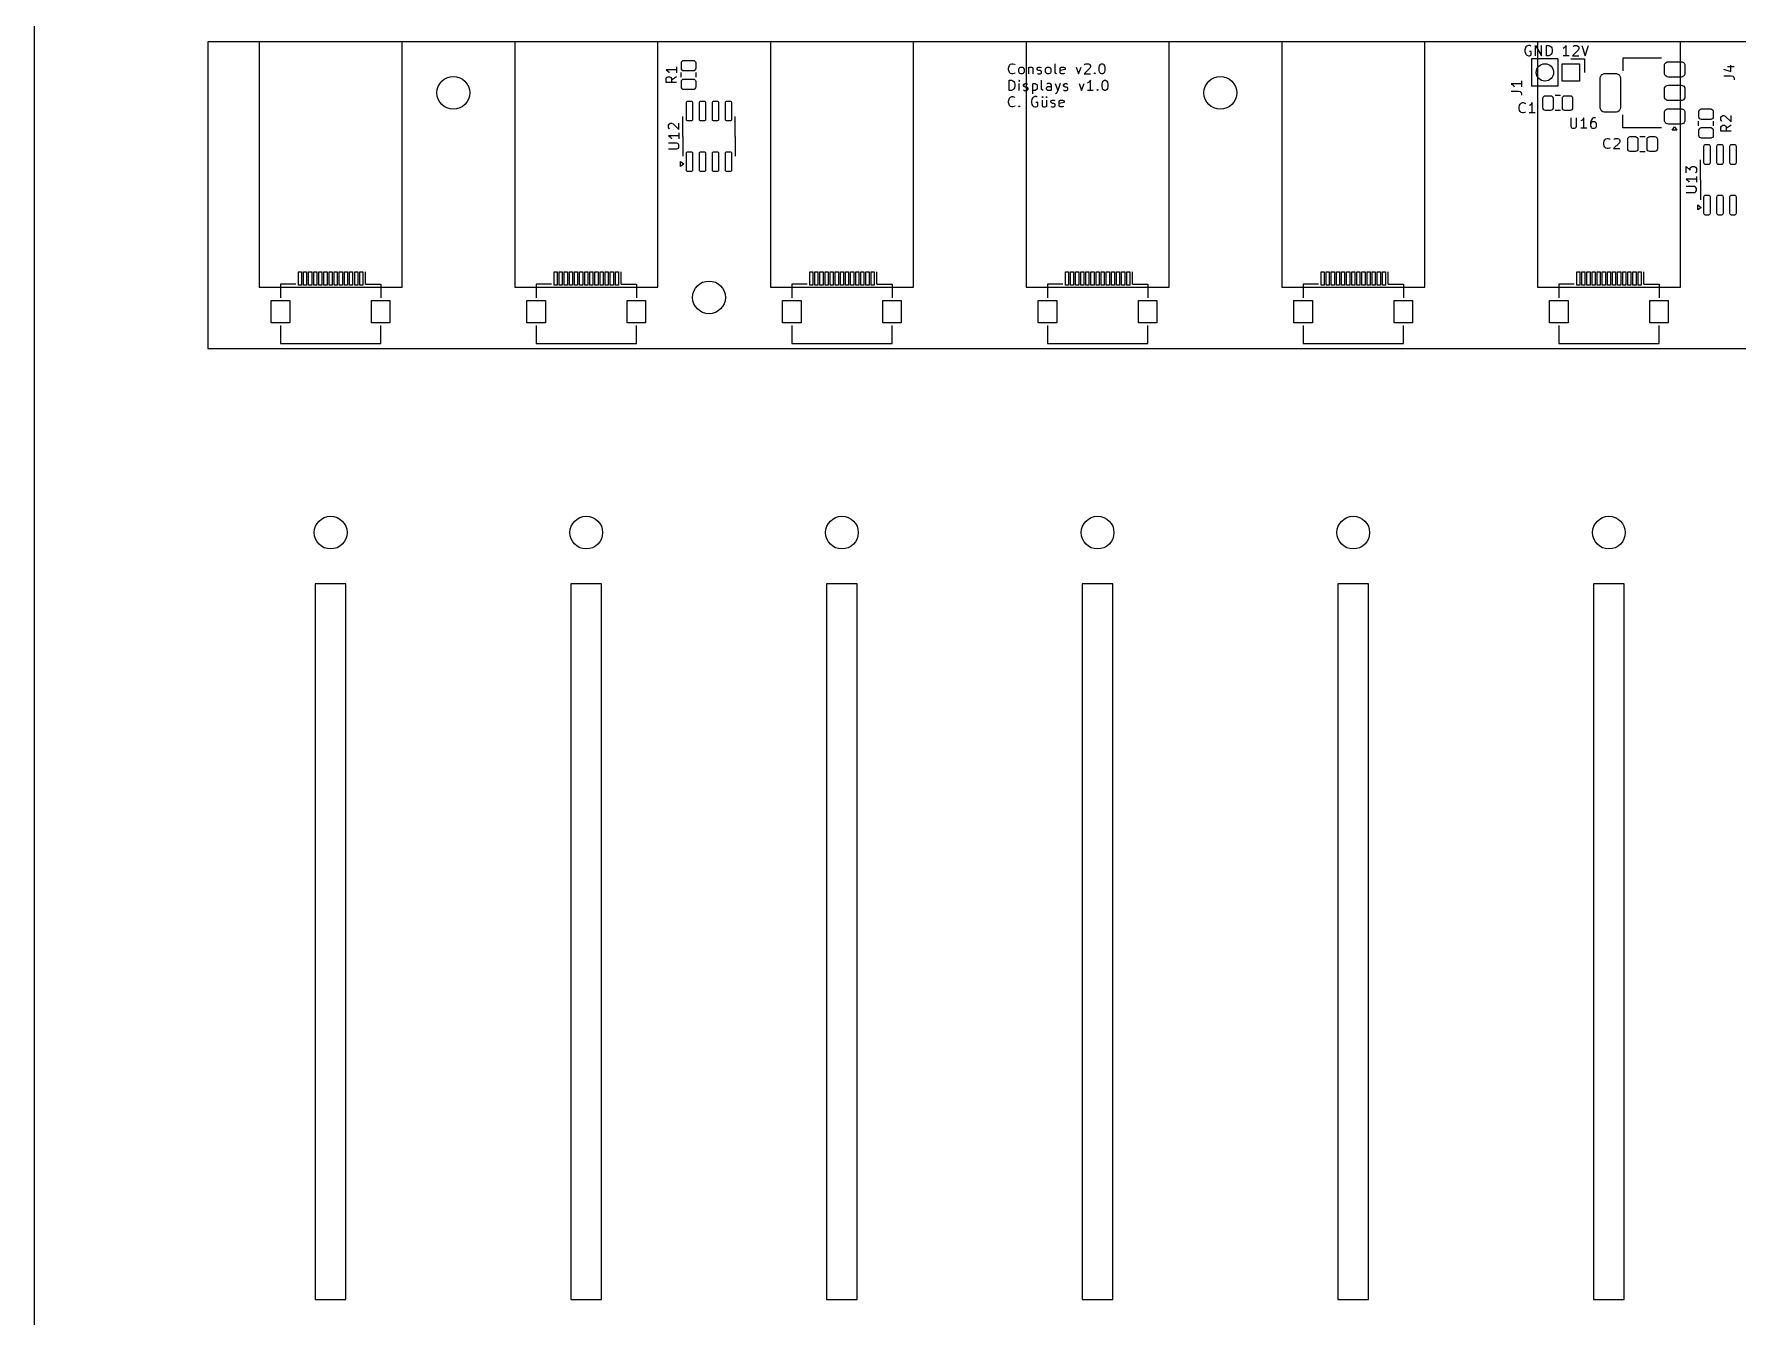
# Model space of a CAD drawing. Header units: millimetres. Extents: x 0 to 485, y -84 to 360.
# Drawn here: x 0 to 166.6, y 107.3 to 232.8 of the extents above; entities that cross this region are included whole.
import ezdxf

# ---------------------------------------------------------------- set-up
doc = ezdxf.new("R2010")
doc.units = ezdxf.units.MM
doc.layers.get('0').update_dxf_attribs({"lineweight": 25})
doc.layers.add('Import', color=16, linetype='Continuous', lineweight=25, true_color=0x800000)
doc.layers.add('Mounting Holes', color=9, linetype='Continuous', lineweight=25, true_color=0xc0c0c0)

msp = doc.modelspace()

# ---------------------------------------------------------------- linework, layer by layer
for p, q in [((0, 360), (0, 0)), ((36, 232), (22, 232)), ((22, 232), (22, 208)), ((36, 208), (36, 232)), ((61, 232), (47, 232)), ((47, 232), (47, 208)), ((61, 208), (61, 232)), ((86, 232), (72, 232)), ((72, 232), (72, 208)), ((86, 208), (86, 232)), ((111, 232), (97, 232)), ((97, 232), (97, 208)), ((111, 208), (111, 232)), ((136, 232), (122, 232)), ((122, 232), (122, 208)), ((136, 208), (136, 232)), ((161, 232), (147, 232)), ((147, 232), (147, 208)), ((161, 208), (161, 232)), ((22, 208), (36, 208)), ((47, 208), (61, 208)), ((72, 208), (86, 208)), ((97, 208), (111, 208)), ((122, 208), (136, 208)), ((147, 208), (161, 208)), ((30.5, 179), (27.5, 179)), ((27.5, 179), (27.5, 109)), ((30.5, 109), (30.5, 179)), ((55.5, 179), (52.5, 179)), ((52.5, 179), (52.5, 109)), ((55.5, 109), (55.5, 179)), ((80.5, 179), (77.5, 179)), ((77.5, 179), (77.5, 109)), ((80.5, 109), (80.5, 179)), ((105.5, 179), (102.5, 179)), ((102.5, 179), (102.5, 109)), ((105.5, 109), (105.5, 179)), ((130.5, 179), (127.5, 179)), ((127.5, 179), (127.5, 109)), ((130.5, 109), (130.5, 179)), ((155.5, 179), (152.5, 179)), ((152.5, 179), (152.5, 109)), ((155.5, 109), (155.5, 179)), ((27.5, 109), (30.5, 109)), ((52.5, 109), (55.5, 109)), ((77.5, 109), (80.5, 109)), ((102.5, 109), (105.5, 109)), ((127.5, 109), (130.5, 109)), ((152.5, 109), (155.5, 109))]:
    msp.add_line(p, q)
at = {"layer": 'Import', "flags": 128}
for points in [[(17, 232), (17, 202)], [(267, 232), (17, 232)], [(146.1225, 231.6302), (145.9796, 231.5826)], [(146.2653, 231.6302), (146.1225, 231.6302)], [(146.3606, 231.5826), (146.2653, 231.6302)], [(146.8368, 230.6302), (146.8368, 231.6302)], [(146.8368, 231.6302), (147.4082, 230.6302)], [(147.4082, 230.6302), (147.4082, 231.6302)], [(147.8844, 230.6302), (147.8844, 231.6302)], [(147.8844, 231.6302), (148.1225, 231.6302)], [(148.1225, 231.6302), (148.2653, 231.5826)], [(149.8249, 231.6302), (149.7296, 231.4873)], [(149.8249, 230.6302), (149.8249, 231.6302)], [(150.5392, 231.5826), (150.6344, 231.6302)], [(150.6344, 231.6302), (150.8725, 231.6302)], [(150.8725, 231.6302), (150.9677, 231.5826)], [(151.3487, 231.6302), (151.682, 230.6302)], [(151.682, 230.6302), (152.0153, 231.6302)], [(63.55, 229.15), (63.4543, 229.169), (63.3732, 229.2232), (63.319, 229.3043), (63.3, 229.4), (63.3, 229.925), (63.319, 230.0207), (63.3732, 230.1018), (63.4543, 230.156), (63.55, 230.175), (64.45, 230.175), (64.5457, 230.156), (64.6268, 230.1018), (64.681, 230.0207), (64.7, 229.925), (64.7, 229.4), (64.681, 229.3043), (64.6268, 229.2232), (64.5457, 229.169), (64.45, 229.15), (63.55, 229.15)], [(145.8368, 231.3921), (145.7892, 231.2016)], [(145.7892, 231.2016), (145.7892, 231.0588)], [(145.7892, 231.0588), (145.8368, 230.8683)], [(145.8844, 231.4873), (145.8368, 231.3921)], [(145.8368, 230.8683), (145.8844, 230.773)], [(145.9796, 231.5826), (145.8844, 231.4873)], [(145.8844, 230.773), (145.9796, 230.6778)], [(145.9796, 230.6778), (146.1225, 230.6302)], [(146.1225, 230.6302), (146.2177, 230.6302)], [(146.4082, 231.0588), (146.2177, 231.0588)], [(146.2177, 230.6302), (146.3606, 230.6778)], [(146.3606, 230.6778), (146.4082, 230.7254)], [(146.4082, 230.7254), (146.4082, 231.0588)], [(146.415, 230.33), (146.415, 227.67)], [(149.015, 230.33), (146.415, 230.33)], [(148.1225, 230.6302), (147.8844, 230.6302)], [(148.2653, 230.6778), (148.1225, 230.6302)], [(148.2653, 231.5826), (148.3606, 231.4873)], [(148.3606, 230.773), (148.2653, 230.6778)], [(148.3606, 231.4873), (148.4082, 231.3921)], [(148.4082, 230.8683), (148.3606, 230.773)], [(148.4082, 231.3921), (148.4558, 231.2016)], [(148.4558, 231.0588), (148.4082, 230.8683)], [(148.4558, 231.2016), (148.4558, 231.0588)], [(149.015, 230.33), (149.015, 227.67)], [(149.6344, 231.3921), (149.5392, 231.3445)], [(150.1106, 230.6302), (149.5392, 230.6302)], [(149.7296, 231.4873), (149.6344, 231.3921)], [(150.285, 230.33), (151.615, 230.33)], [(151.0153, 231.2016), (150.4439, 230.6302)], [(150.4439, 230.6302), (151.063, 230.6302)], [(150.4915, 231.5349), (150.5392, 231.5826)], [(150.9677, 231.5826), (151.0153, 231.5349)], [(151.0153, 231.5349), (151.063, 231.4397)], [(151.063, 231.3445), (151.0153, 231.2016)], [(151.063, 231.4397), (151.063, 231.3445)], [(151.615, 230.33), (151.615, 229)], [(155.375, 230.41), (155.375, 229.15)], [(159.135, 230.41), (155.375, 230.41)], [(161.435, 228.925), (161.4194, 228.818), (161.3652, 228.7071), (161.2779, 228.6198), (161.167, 228.5656), (161.06, 228.55), (159.81, 228.55), (159.703, 228.5656), (159.5921, 228.6198), (159.5048, 228.7071), (159.4506, 228.818), (159.435, 228.925), (159.435, 229.675), (159.4506, 229.782), (159.5048, 229.8929), (159.5921, 229.9802), (159.703, 230.0344), (159.81, 230.05), (161.06, 230.05), (161.167, 230.0344), (161.2779, 229.9802), (161.3652, 229.8929), (161.4194, 229.782), (161.435, 229.675), (161.435, 228.925)], [(62.8048, 229.25), (61.8048, 229.25)], [(61.8048, 229.25), (61.9477, 229.1548)], [(61.8048, 228.3929), (61.8524, 228.4881)], [(61.8048, 228.0119), (61.8048, 228.3929)], [(61.8524, 228.4881), (61.9001, 228.5357)], [(61.9001, 228.5357), (61.9953, 228.5833)], [(61.9477, 229.1548), (62.0429, 229.0595)], [(61.9953, 228.5833), (62.1382, 228.5833)], [(62.0429, 229.0595), (62.0905, 228.9643)], [(62.1382, 228.5833), (62.2334, 228.5357)], [(62.2334, 228.5357), (62.281, 228.4881)], [(62.281, 228.4881), (62.3286, 228.3929)], [(62.8048, 228.5833), (62.3286, 228.25)], [(62.3286, 228.3929), (62.3286, 228.0119)], [(62.8048, 229.5357), (62.8048, 228.9643)], [(63.265, 228.5229), (63.265, 228.9771)], [(63.55, 227.325), (63.4543, 227.344), (63.3732, 227.3982), (63.319, 227.4793), (63.3, 227.575), (63.3, 228.1), (63.319, 228.1957), (63.3732, 228.2768), (63.4543, 228.331), (63.55, 228.35), (64.45, 228.35), (64.5457, 228.331), (64.6268, 228.2768), (64.681, 228.1957), (64.7, 228.1), (64.7, 227.575), (64.681, 227.4793), (64.6268, 227.3982), (64.5457, 227.344), (64.45, 227.325), (63.55, 227.325)], [(64.735, 228.5229), (64.735, 228.9771)], [(95.2892, 229.4215), (95.3368, 229.612)], [(95.2892, 229.2786), (95.2892, 229.4215)], [(95.3368, 229.0882), (95.2892, 229.2786)], [(95.3368, 229.612), (95.3844, 229.7072)], [(95.3844, 228.9929), (95.3368, 229.0882)], [(95.3844, 229.7072), (95.4796, 229.8025)], [(95.4796, 228.8977), (95.3844, 228.9929)], [(95.4796, 229.8025), (95.6225, 229.8501)], [(95.6225, 228.8501), (95.4796, 228.8977)], [(95.6225, 229.8501), (95.7177, 229.8501)], [(95.7177, 228.8501), (95.6225, 228.8501)], [(95.7177, 229.8501), (95.8606, 229.8025)], [(95.8606, 228.8977), (95.7177, 228.8501)], [(95.8606, 229.8025), (95.9082, 229.7548)], [(95.9082, 228.9453), (95.8606, 228.8977)], [(96.2892, 229.3263), (96.3368, 229.4215)], [(96.2892, 229.0405), (96.2892, 229.3263)], [(96.3368, 228.9453), (96.2892, 229.0405)], [(96.3368, 229.4215), (96.3844, 229.4691)], [(96.3844, 228.8977), (96.3368, 228.9453)], [(96.3844, 229.4691), (96.4796, 229.5167)], [(96.4796, 228.8501), (96.3844, 228.8977)], [(96.4796, 229.5167), (96.6225, 229.5167)], [(96.6225, 228.8501), (96.4796, 228.8501)], [(96.6225, 229.5167), (96.7177, 229.4691)], [(96.7177, 228.8977), (96.6225, 228.8501)], [(96.7177, 229.4691), (96.7653, 229.4215)], [(96.7653, 228.9453), (96.7177, 228.8977)], [(96.7653, 229.4215), (96.813, 229.3263)], [(96.813, 229.0405), (96.7653, 228.9453)], [(96.813, 229.3263), (96.813, 229.0405)], [(97.2415, 229.5167), (97.2415, 228.8501)], [(97.2415, 229.4215), (97.2892, 229.4691)], [(97.2892, 229.4691), (97.3844, 229.5167)], [(97.3844, 229.5167), (97.5273, 229.5167)], [(97.5273, 229.5167), (97.6225, 229.4691)], [(97.6225, 229.4691), (97.6701, 229.3739)], [(97.6701, 229.3739), (97.6701, 228.8501)], [(98.0987, 229.3739), (98.1463, 229.4691)], [(98.0987, 229.3263), (98.0987, 229.3739)], [(98.1463, 229.231), (98.0987, 229.3263)], [(98.0987, 228.8977), (98.1939, 228.8501)], [(98.1463, 229.4691), (98.2415, 229.5167)], [(98.2415, 229.1834), (98.1463, 229.231)], [(98.1939, 228.8501), (98.3844, 228.8501)], [(98.2415, 229.5167), (98.3844, 229.5167)], [(98.3844, 229.1834), (98.2415, 229.1834)], [(98.3844, 229.5167), (98.4796, 229.4691)], [(98.4796, 229.1358), (98.3844, 229.1834)], [(98.3844, 228.8501), (98.4796, 228.8977)], [(98.5273, 229.0405), (98.4796, 229.1358)], [(98.4796, 228.8977), (98.5273, 228.9929)], [(98.5273, 228.9929), (98.5273, 229.0405)], [(98.9082, 229.3263), (98.9558, 229.4215)], [(98.9082, 229.0405), (98.9082, 229.3263)], [(98.9558, 228.9453), (98.9082, 229.0405)], [(98.9558, 229.4215), (99.0034, 229.4691)], [(99.0034, 228.8977), (98.9558, 228.9453)], [(99.0034, 229.4691), (99.0987, 229.5167)], [(99.0987, 228.8501), (99.0034, 228.8977)], [(99.0987, 229.5167), (99.2415, 229.5167)], [(99.2415, 228.8501), (99.0987, 228.8501)], [(99.2415, 229.5167), (99.3368, 229.4691)], [(99.3368, 228.8977), (99.2415, 228.8501)], [(99.3368, 229.4691), (99.3844, 229.4215)], [(99.3844, 228.9453), (99.3368, 228.8977)], [(99.3844, 229.4215), (99.432, 229.3263)], [(99.432, 229.0405), (99.3844, 228.9453)], [(99.432, 229.3263), (99.432, 229.0405)], [(99.8606, 228.9929), (99.8606, 229.8501)], [(99.9082, 228.8977), (99.8606, 228.9929)], [(100.0034, 228.8501), (99.9082, 228.8977)], [(100.3368, 229.3739), (100.3844, 229.4691)], [(100.3368, 228.9929), (100.3368, 229.3739)], [(100.813, 229.2786), (100.3368, 229.1834)], [(100.3844, 228.8977), (100.3368, 228.9929)], [(100.3844, 229.4691), (100.4796, 229.5167)], [(100.4796, 228.8501), (100.3844, 228.8977)], [(100.4796, 229.5167), (100.6701, 229.5167)], [(100.6701, 228.8501), (100.4796, 228.8501)], [(100.6701, 229.5167), (100.7654, 229.4691)], [(100.7654, 228.8977), (100.6701, 228.8501)], [(100.7654, 229.4691), (100.813, 229.3739)], [(100.813, 229.3739), (100.813, 229.2786)], [(101.9082, 229.5167), (102.1463, 228.8501)], [(102.1463, 228.8501), (102.3844, 229.5167)], [(103.2415, 229.4215), (102.6701, 228.8501)], [(102.6701, 228.8501), (103.2892, 228.8501)], [(102.7177, 229.7548), (102.7654, 229.8025)], [(102.7654, 229.8025), (102.8606, 229.8501)], [(102.8606, 229.8501), (103.0987, 229.8501)], [(103.0987, 229.8501), (103.1939, 229.8025)], [(103.1939, 229.8025), (103.2415, 229.7548)], [(103.2415, 229.7548), (103.2892, 229.6596)], [(103.2892, 229.5644), (103.2415, 229.4215)], [(103.2892, 229.6596), (103.2892, 229.5644)], [(103.6701, 228.8977), (103.7177, 228.9453)], [(103.7177, 228.8501), (103.6701, 228.8977)], [(103.7177, 228.9453), (103.7654, 228.8977)], [(103.7177, 228.9453), (103.7177, 228.8501)], [(103.7654, 228.8977), (103.7177, 228.8501)], [(104.1463, 229.4691), (104.1939, 229.6596)], [(104.1463, 229.231), (104.1463, 229.4691)], [(104.1939, 229.0405), (104.1463, 229.231)], [(104.1939, 229.6596), (104.2415, 229.7548)], [(104.2415, 228.9453), (104.1939, 229.0405)], [(104.2415, 229.7548), (104.2892, 229.8025)], [(104.2892, 228.8977), (104.2415, 228.9453)], [(104.2892, 229.8025), (104.3844, 229.8501)], [(104.3844, 228.8501), (104.2892, 228.8977)], [(104.3844, 229.8501), (104.4796, 229.8501)], [(104.4796, 228.8501), (104.3844, 228.8501)], [(104.4796, 229.8501), (104.5749, 229.8025)], [(104.5749, 228.8977), (104.4796, 228.8501)], [(104.5749, 229.8025), (104.6225, 229.7548)], [(104.6225, 228.9453), (104.5749, 228.8977)], [(104.6225, 229.7548), (104.6701, 229.6596)], [(104.6701, 229.0405), (104.6225, 228.9453)], [(104.6701, 229.6596), (104.7177, 229.4691)], [(104.7177, 229.231), (104.6701, 229.0405)], [(104.7177, 229.4691), (104.7177, 229.231)], [(149.435, 229.85), (151.135, 229.85), (151.135, 228.15), (149.435, 228.15), (149.435, 229.85)], [(155.135, 225.6), (155.1236, 225.4937), (155.0738, 225.3604), (154.9886, 225.2464), (154.8746, 225.1612), (154.7413, 225.1114), (154.635, 225.1), (153.635, 225.1), (153.5287, 225.1114), (153.3954, 225.1612), (153.2814, 225.2464), (153.1962, 225.3604), (153.1464, 225.4937), (153.135, 225.6), (153.135, 228.4), (153.1464, 228.5063), (153.1962, 228.6396), (153.2814, 228.7536), (153.3954, 228.8388), (153.5287, 228.8886), (153.635, 228.9), (154.635, 228.9), (154.7413, 228.8886), (154.8746, 228.8388), (154.9886, 228.7536), (155.0738, 228.6396), (155.1236, 228.5063), (155.135, 228.4), (155.135, 225.6)], [(165.2022, 229.3333), (165.9165, 229.0952)], [(165.2498, 228.6667), (165.9641, 228.6667)], [(165.5832, 229.5714), (166.2498, 229.5714)], [(165.9165, 229.0952), (165.9165, 229.7143)], [(165.9641, 228.6667), (166.107, 228.619)], [(166.107, 228.619), (166.2022, 228.5238)], [(166.2022, 228.5238), (166.2498, 228.381)], [(166.2498, 228.381), (166.2498, 228.2857)], [(62.8048, 228.0119), (61.8048, 228.0119)], [(95.3368, 227.2401), (95.3368, 228.2401)], [(95.3368, 228.2401), (95.5749, 228.2401)], [(95.5749, 227.2401), (95.3368, 227.2401)], [(95.4796, 226.5826), (95.6225, 226.6302)], [(95.5749, 228.2401), (95.7177, 228.1925)], [(95.7177, 227.2877), (95.5749, 227.2401)], [(95.6225, 226.6302), (95.7177, 226.6302)], [(95.7177, 228.1925), (95.813, 228.0973)], [(95.813, 227.383), (95.7177, 227.2877)], [(95.7177, 226.6302), (95.8606, 226.5826)], [(95.813, 228.0973), (95.8606, 228.002)], [(95.8606, 227.4782), (95.813, 227.383)], [(95.8606, 228.002), (95.9082, 227.8116)], [(95.9082, 227.6687), (95.8606, 227.4782)], [(95.9082, 227.8116), (95.9082, 227.6687)], [(96.3368, 228.2401), (96.2892, 228.1925)], [(96.2892, 228.1925), (96.3368, 228.1449)], [(96.3844, 228.1925), (96.3368, 228.2401)], [(96.3368, 228.2401), (96.3368, 228.1449)], [(96.3368, 228.1449), (96.3844, 228.1925)], [(96.3368, 227.2401), (96.3368, 227.9068)], [(96.7653, 227.7639), (96.813, 227.8592)], [(96.7653, 227.7163), (96.7653, 227.7639)], [(96.813, 227.6211), (96.7653, 227.7163)], [(96.7653, 227.2877), (96.8606, 227.2401)], [(96.813, 227.8592), (96.9082, 227.9068)], [(96.9082, 227.5735), (96.813, 227.6211)], [(96.8606, 227.2401), (97.0511, 227.2401)], [(96.9082, 227.9068), (97.0511, 227.9068)], [(97.0511, 227.5735), (96.9082, 227.5735)], [(97.0511, 227.9068), (97.1463, 227.8592)], [(97.1463, 227.5258), (97.0511, 227.5735)], [(97.0511, 227.2401), (97.1463, 227.2877)], [(97.1939, 227.4306), (97.1463, 227.5258)], [(97.1463, 227.2877), (97.1939, 227.383)], [(97.1939, 227.383), (97.1939, 227.4306)], [(97.6225, 227.9068), (97.6225, 226.9068)], [(97.6225, 227.8592), (97.7177, 227.9068)], [(97.7177, 227.2401), (97.6225, 227.2877)], [(97.7177, 227.9068), (97.9082, 227.9068)], [(97.9082, 227.2401), (97.7177, 227.2401)], [(97.8606, 226.6302), (97.7177, 226.5826)], [(98.0034, 226.6302), (97.8606, 226.6302)], [(97.9082, 227.9068), (98.0034, 227.8592)], [(98.0034, 227.2877), (97.9082, 227.2401)], [(98.0034, 227.8592), (98.0511, 227.8116)], [(98.0511, 227.3354), (98.0034, 227.2877)], [(98.0987, 226.5826), (98.0034, 226.6302)], [(98.0511, 227.8116), (98.0987, 227.7163)], [(98.0987, 227.4306), (98.0511, 227.3354)], [(98.0987, 227.7163), (98.0987, 227.4306)], [(98.5273, 227.383), (98.5273, 228.2401)], [(98.5749, 227.2877), (98.5273, 227.383)], [(98.6701, 227.2401), (98.5749, 227.2877)], [(98.5749, 226.5826), (98.6225, 226.6302)], [(98.6225, 226.6302), (98.6701, 226.5826)], [(98.6225, 226.6302), (98.6225, 226.5349)], [(98.9558, 226.5826), (99.0034, 226.6302)], [(99.0034, 227.4782), (99.0511, 227.5735)], [(99.0034, 227.383), (99.0034, 227.4782)], [(99.0511, 227.2877), (99.0034, 227.383)], [(99.0034, 226.6302), (99.0511, 226.5826)], [(99.0034, 226.6302), (99.0034, 226.5349)], [(99.1463, 227.9068), (99.0511, 227.8592)], [(99.0511, 227.5735), (99.1463, 227.6211)], [(99.1463, 227.2401), (99.0511, 227.2877)], [(99.3368, 227.9068), (99.1463, 227.9068)], [(99.1463, 227.6211), (99.3844, 227.6211)], [(99.3844, 227.2401), (99.1463, 227.2401)], [(99.432, 227.8592), (99.3368, 227.9068)], [(99.3844, 227.6211), (99.4796, 227.6687)], [(99.4796, 227.2877), (99.3844, 227.2401)], [(99.4796, 227.7639), (99.432, 227.8592)], [(99.4796, 227.2401), (99.4796, 227.7639)], [(99.8606, 227.9068), (100.0987, 227.2401)], [(99.9558, 226.9544), (99.8606, 226.9068)], [(100.0034, 227.002), (99.9558, 226.9544)], [(100.0987, 227.2401), (100.0034, 227.002)], [(100.3368, 227.9068), (100.0987, 227.2401)], [(100.6701, 227.7639), (100.7177, 227.8592)], [(100.6701, 227.7163), (100.6701, 227.7639)], [(100.7177, 227.6211), (100.6701, 227.7163)], [(100.6701, 227.2877), (100.7654, 227.2401)], [(100.7177, 227.8592), (100.813, 227.9068)], [(100.813, 227.5735), (100.7177, 227.6211)], [(100.7654, 227.2401), (100.9558, 227.2401)], [(100.813, 227.9068), (100.9558, 227.9068)], [(100.9558, 227.5735), (100.813, 227.5735)], [(100.9558, 227.9068), (101.0511, 227.8592)], [(101.0511, 227.5258), (100.9558, 227.5735)], [(100.9558, 227.2401), (101.0511, 227.2877)], [(101.0987, 227.4306), (101.0511, 227.5258)], [(101.0511, 227.2877), (101.0987, 227.383)], [(101.0987, 227.383), (101.0987, 227.4306)], [(102.1939, 227.9068), (102.432, 227.2401)], [(102.432, 227.2401), (102.6701, 227.9068)], [(103.0987, 228.002), (103.0034, 227.9544)], [(103.5749, 227.2401), (103.0034, 227.2401)], [(103.1939, 228.0973), (103.0987, 228.002)], [(103.2892, 228.2401), (103.1939, 228.0973)], [(103.2892, 227.2401), (103.2892, 228.2401)], [(103.9558, 227.2877), (104.0034, 227.3354)], [(104.0034, 227.2401), (103.9558, 227.2877)], [(104.0034, 227.3354), (104.0511, 227.2877)], [(104.0034, 227.3354), (104.0034, 227.2401)], [(104.0511, 227.2877), (104.0034, 227.2401)], [(104.432, 227.8592), (104.4796, 228.0496)], [(104.432, 227.6211), (104.432, 227.8592)], [(104.4796, 227.4306), (104.432, 227.6211)], [(104.4796, 228.0496), (104.5273, 228.1449)], [(104.5273, 227.3354), (104.4796, 227.4306)], [(104.5273, 228.1449), (104.5749, 228.1925)], [(104.5749, 227.2877), (104.5273, 227.3354)], [(104.5749, 228.1925), (104.6701, 228.2401)], [(104.6701, 227.2401), (104.5749, 227.2877)], [(104.6701, 228.2401), (104.7654, 228.2401)], [(104.7654, 227.2401), (104.6701, 227.2401)], [(104.7654, 228.2401), (104.8606, 228.1925)], [(104.8606, 227.2877), (104.7654, 227.2401)], [(104.8606, 228.1925), (104.9082, 228.1449)], [(104.9082, 227.3354), (104.8606, 227.2877)], [(104.9082, 228.1449), (104.9558, 228.0496)], [(104.9558, 227.4306), (104.9082, 227.3354)], [(104.9558, 228.0496), (105.0034, 227.8592)], [(105.0034, 227.6211), (104.9558, 227.4306)], [(105.0034, 227.8592), (105.0034, 227.6211)], [(145.4548, 227.881), (144.4548, 227.881)], [(144.4548, 227.881), (144.5977, 227.7857)], [(144.4548, 227.1667), (145.1691, 227.1667)], [(144.5977, 227.7857), (144.6929, 227.6905)], [(144.6929, 227.6905), (144.7405, 227.5952)], [(145.1691, 227.1667), (145.312, 227.119)], [(145.312, 227.119), (145.4072, 227.0238)], [(145.4072, 227.0238), (145.4548, 226.881)], [(145.4548, 228.1667), (145.4548, 227.5952)], [(145.4548, 226.881), (145.4548, 226.7857)], [(149.015, 227.67), (146.415, 227.67)], [(148.55, 225.525), (148.531, 225.4293), (148.4768, 225.3482), (148.3957, 225.294), (148.3, 225.275), (147.8, 225.275), (147.7043, 225.294), (147.6232, 225.3482), (147.569, 225.4293), (147.55, 225.525), (147.55, 226.475), (147.569, 226.5707), (147.6232, 226.6518), (147.7043, 226.706), (147.8, 226.725), (148.3, 226.725), (148.3957, 226.706), (148.4768, 226.6518), (148.531, 226.5707), (148.55, 226.475), (148.55, 225.525)], [(149.2613, 226.735), (148.7387, 226.735)], [(150.45, 225.525), (150.431, 225.4293), (150.3768, 225.3482), (150.2957, 225.294), (150.2, 225.275), (149.7, 225.275), (149.6043, 225.294), (149.5232, 225.3482), (149.469, 225.4293), (149.45, 225.525), (149.45, 226.475), (149.469, 226.5707), (149.5232, 226.6518), (149.6043, 226.706), (149.7, 226.725), (150.2, 226.725), (150.2957, 226.706), (150.3768, 226.6518), (150.431, 226.5707), (150.45, 226.475), (150.45, 225.525)], [(161.435, 226.625), (161.4194, 226.518), (161.3652, 226.4071), (161.2779, 226.3198), (161.167, 226.2656), (161.06, 226.25), (159.81, 226.25), (159.703, 226.2656), (159.5921, 226.3198), (159.5048, 226.4071), (159.4506, 226.518), (159.435, 226.625), (159.435, 227.375), (159.4506, 227.482), (159.5048, 227.5929), (159.5921, 227.6802), (159.703, 227.7344), (159.81, 227.75), (161.06, 227.75), (161.167, 227.7344), (161.2779, 227.6802), (161.3652, 227.5929), (161.4194, 227.482), (161.435, 227.375), (161.435, 226.625)], [(63.945, 224.25), (63.8876, 224.2614), (63.8389, 224.2939), (63.8064, 224.3426), (63.795, 224.4), (63.795, 226.05), (63.8064, 226.1074), (63.8389, 226.1561), (63.8876, 226.1886), (63.945, 226.2), (64.245, 226.2), (64.3024, 226.1886), (64.3511, 226.1561), (64.3836, 226.1074), (64.395, 226.05), (64.395, 224.4), (64.3836, 224.3426), (64.3511, 224.2939), (64.3024, 224.2614), (64.245, 224.25), (63.945, 224.25)], [(65.215, 224.25), (65.1576, 224.2614), (65.1089, 224.2939), (65.0764, 224.3426), (65.065, 224.4), (65.065, 226.05), (65.0764, 226.1074), (65.1089, 226.1561), (65.1576, 226.1886), (65.215, 226.2), (65.515, 226.2), (65.5724, 226.1886), (65.6211, 226.1561), (65.6536, 226.1074), (65.665, 226.05), (65.665, 224.4), (65.6536, 224.3426), (65.6211, 224.2939), (65.5724, 224.2614), (65.515, 224.25), (65.215, 224.25)], [(66.485, 224.25), (66.4276, 224.2614), (66.3789, 224.2939), (66.3464, 224.3426), (66.335, 224.4), (66.335, 226.05), (66.3464, 226.1074), (66.3789, 226.1561), (66.4276, 226.1886), (66.485, 226.2), (66.785, 226.2), (66.8424, 226.1886), (66.8911, 226.1561), (66.9236, 226.1074), (66.935, 226.05), (66.935, 224.4), (66.9236, 224.3426), (66.8911, 224.2939), (66.8424, 224.2614), (66.785, 224.25), (66.485, 224.25)], [(67.755, 224.25), (67.6976, 224.2614), (67.6489, 224.2939), (67.6164, 224.3426), (67.605, 224.4), (67.605, 226.05), (67.6164, 226.1074), (67.6489, 226.1561), (67.6976, 226.1886), (67.755, 226.2), (68.055, 226.2), (68.1124, 226.1886), (68.1611, 226.1561), (68.1936, 226.1074), (68.205, 226.05), (68.205, 224.4), (68.1936, 224.3426), (68.1611, 224.2939), (68.1124, 224.2614), (68.055, 224.25), (67.755, 224.25)], [(95.2892, 226.2016), (95.3368, 226.3921)], [(95.2892, 226.0588), (95.2892, 226.2016)], [(95.3368, 225.8683), (95.2892, 226.0588)], [(95.3368, 226.3921), (95.3844, 226.4873)], [(95.3844, 225.773), (95.3368, 225.8683)], [(95.3844, 226.4873), (95.4796, 226.5826)], [(95.4796, 225.6778), (95.3844, 225.773)], [(95.6225, 225.6302), (95.4796, 225.6778)], [(95.7177, 225.6302), (95.6225, 225.6302)], [(95.8606, 225.6778), (95.7177, 225.6302)], [(95.8606, 226.5826), (95.9082, 226.5349)], [(95.9082, 225.7254), (95.8606, 225.6778)], [(96.2892, 225.6778), (96.3368, 225.7254)], [(96.3368, 225.6302), (96.2892, 225.6778)], [(96.3368, 225.7254), (96.3844, 225.6778)], [(96.3368, 225.7254), (96.3368, 225.6302)], [(96.3844, 225.6778), (96.3368, 225.6302)], [(97.5749, 226.3921), (97.5273, 226.2016)], [(97.5273, 226.2016), (97.5273, 226.0588)], [(97.5273, 226.0588), (97.5749, 225.8683)], [(97.6225, 226.4873), (97.5749, 226.3921)], [(97.5749, 225.8683), (97.6225, 225.773)], [(97.7177, 226.5826), (97.6225, 226.4873)], [(97.6225, 225.773), (97.7177, 225.6778)], [(97.7177, 225.6778), (97.8606, 225.6302)], [(97.8606, 225.6302), (97.9558, 225.6302)], [(98.1463, 226.0588), (97.9558, 226.0588)], [(97.9558, 225.6302), (98.0987, 225.6778)], [(98.0987, 225.6778), (98.1463, 225.7254)], [(98.1463, 225.7254), (98.1463, 226.0588)], [(98.6225, 226.5349), (98.5749, 226.5826)], [(98.5749, 226.2968), (98.5749, 225.773)], [(98.5749, 225.773), (98.6225, 225.6778)], [(98.6701, 226.5826), (98.6225, 226.5349)], [(98.6225, 225.6778), (98.7177, 225.6302)], [(98.7177, 225.6302), (98.8606, 225.6302)], [(98.8606, 225.6302), (98.9558, 225.6778)], [(99.0034, 226.5349), (98.9558, 226.5826)], [(98.9558, 225.6778), (99.0034, 225.7254)], [(99.0511, 226.5826), (99.0034, 226.5349)], [(99.0034, 226.2968), (99.0034, 225.6302)], [(99.432, 226.154), (99.4796, 226.2492)], [(99.432, 226.1064), (99.432, 226.154)], [(99.4796, 226.0111), (99.432, 226.1064)], [(99.432, 225.6778), (99.5273, 225.6302)], [(99.4796, 226.2492), (99.5749, 226.2968)], [(99.5749, 225.9635), (99.4796, 226.0111)], [(99.5273, 225.6302), (99.7177, 225.6302)], [(99.5749, 226.2968), (99.7177, 226.2968)], [(99.7177, 225.9635), (99.5749, 225.9635)], [(99.7177, 226.2968), (99.813, 226.2492)], [(99.813, 225.9159), (99.7177, 225.9635)], [(99.7177, 225.6302), (99.813, 225.6778)], [(99.8606, 225.8207), (99.813, 225.9159)], [(99.813, 225.6778), (99.8606, 225.773)], [(99.8606, 225.773), (99.8606, 225.8207)], [(100.2415, 226.154), (100.2892, 226.2492)], [(100.2415, 225.773), (100.2415, 226.154)], [(100.7177, 226.0588), (100.2415, 225.9635)], [(100.2892, 225.6778), (100.2415, 225.773)], [(100.2892, 226.2492), (100.3844, 226.2968)], [(100.3844, 225.6302), (100.2892, 225.6778)], [(100.3844, 226.2968), (100.5749, 226.2968)], [(100.5749, 225.6302), (100.3844, 225.6302)], [(100.5749, 226.2968), (100.6701, 226.2492)], [(100.6701, 225.6778), (100.5749, 225.6302)], [(100.6701, 226.2492), (100.7177, 226.154)], [(100.7177, 226.154), (100.7177, 226.0588)], [(145.2143, 225.6166), (145.2619, 225.8071)], [(145.2143, 225.4738), (145.2143, 225.6166)], [(145.2619, 225.2833), (145.2143, 225.4738)], [(145.2619, 225.8071), (145.3095, 225.9023)], [(145.3095, 225.188), (145.2619, 225.2833)], [(145.3095, 225.9023), (145.4048, 225.9976)], [(145.4048, 225.0928), (145.3095, 225.188)], [(145.4048, 225.9976), (145.5476, 226.0452)], [(145.5476, 225.0452), (145.4048, 225.0928)], [(145.5476, 226.0452), (145.6429, 226.0452)], [(145.6429, 225.0452), (145.5476, 225.0452)], [(145.6429, 226.0452), (145.7857, 225.9976)], [(145.7857, 225.0928), (145.6429, 225.0452)], [(145.7857, 225.9976), (145.8333, 225.9499)], [(145.8333, 225.1404), (145.7857, 225.0928)], [(146.3095, 225.8071), (146.2143, 225.7595)], [(146.7857, 225.0452), (146.2143, 225.0452)], [(146.4048, 225.9023), (146.3095, 225.8071)], [(146.5, 226.0452), (146.4048, 225.9023)], [(146.5, 225.0452), (146.5, 226.0452)], [(149.2613, 225.265), (148.7387, 225.265)], [(161.435, 224.325), (161.4194, 224.218), (161.3652, 224.1071), (161.2779, 224.0198), (161.167, 223.9656), (161.06, 223.95), (159.81, 223.95), (159.703, 223.9656), (159.5921, 224.0198), (159.5048, 224.1071), (159.4506, 224.218), (159.435, 224.325), (159.435, 225.075), (159.4506, 225.182), (159.5048, 225.2929), (159.5921, 225.3802), (159.703, 225.4344), (159.81, 225.45), (161.06, 225.45), (161.167, 225.4344), (161.2779, 225.3802), (161.3652, 225.2929), (161.4194, 225.182), (161.435, 225.075), (161.435, 224.325)], [(163.05, 224.4), (162.9543, 224.419), (162.8732, 224.4732), (162.819, 224.5543), (162.8, 224.65), (162.8, 225.175), (162.819, 225.2707), (162.8732, 225.3518), (162.9543, 225.406), (163.05, 225.425), (163.95, 225.425), (164.0457, 225.406), (164.1268, 225.3518), (164.181, 225.2707), (164.2, 225.175), (164.2, 224.65), (164.181, 224.5543), (164.1268, 224.4732), (164.0457, 224.419), (163.95, 224.4), (163.05, 224.4)], [(62.0548, 223.8452), (62.1024, 223.9405)], [(62.0548, 223.6071), (62.0548, 223.8452)], [(62.1024, 223.5119), (62.0548, 223.6071)], [(62.1024, 223.9405), (62.1501, 223.9881)], [(62.1501, 223.4643), (62.1024, 223.5119)], [(62.1501, 223.9881), (62.2453, 224.0357)], [(62.2453, 224.0357), (62.3405, 224.0357)], [(62.3405, 224.0357), (62.4834, 223.9881)], [(62.4834, 223.9881), (63.0548, 223.4167)], [(63.0548, 223.4167), (63.0548, 224.0357)], [(63.44, 222.75), (63.44, 224.7)], [(68.56, 222.75), (68.56, 224.7)], [(150.2619, 224.5452), (150.2619, 223.7357)], [(150.2619, 223.7357), (150.3095, 223.6404)], [(150.3095, 223.6404), (150.3571, 223.5928)], [(150.3571, 223.5928), (150.4524, 223.5452)], [(150.4524, 223.5452), (150.6429, 223.5452)], [(150.6429, 223.5452), (150.7381, 223.5928)], [(150.7381, 223.5928), (150.7857, 223.6404)], [(150.7857, 223.6404), (150.8333, 223.7357)], [(150.8333, 223.7357), (150.8333, 224.5452)], [(151.3571, 224.3071), (151.2619, 224.2595)], [(151.8333, 223.5452), (151.2619, 223.5452)], [(151.4524, 224.4023), (151.3571, 224.3071)], [(151.5476, 224.5452), (151.4524, 224.4023)], [(151.5476, 223.5452), (151.5476, 224.5452)], [(152.2619, 224.3071), (152.2143, 224.1166)], [(152.2143, 224.1166), (152.2143, 223.7357)], [(152.2619, 224.069), (152.2143, 223.9738)], [(152.2143, 223.7357), (152.2619, 223.6404)], [(152.3571, 224.4499), (152.2619, 224.3071)], [(152.3095, 224.1166), (152.2619, 224.069)], [(152.2619, 223.6404), (152.3095, 223.5928)], [(152.4048, 224.1642), (152.3095, 224.1166)], [(152.3095, 223.5928), (152.4048, 223.5452)], [(152.4048, 224.4976), (152.3571, 224.4499)], [(152.5, 224.5452), (152.4048, 224.4976)], [(152.5952, 224.1642), (152.4048, 224.1642)], [(152.4048, 223.5452), (152.5952, 223.5452)], [(152.6905, 224.5452), (152.5, 224.5452)], [(152.6905, 224.1166), (152.5952, 224.1642)], [(152.5952, 223.5452), (152.6905, 223.5928)], [(152.7381, 224.069), (152.6905, 224.1166)], [(152.6905, 223.5928), (152.7381, 223.6404)], [(152.7857, 223.9738), (152.7381, 224.069)], [(152.7381, 223.6404), (152.7857, 223.7357)], [(152.7857, 223.7357), (152.7857, 223.9738)], [(155.375, 223.59), (155.375, 224.85)], [(159.135, 223.59), (155.375, 223.59)], [(160.655, 223.36), (160.175, 223.36), (160.415, 223.69), (160.655, 223.36)], [(162.765, 223.7729), (162.765, 224.2271)], [(163.05, 222.575), (162.9543, 222.594), (162.8732, 222.6482), (162.819, 222.7293), (162.8, 222.825), (162.8, 223.35), (162.819, 223.4457), (162.8732, 223.5268), (162.9543, 223.581), (163.05, 223.6), (163.95, 223.6), (164.0457, 223.581), (164.1268, 223.5268), (164.181, 223.4457), (164.2, 223.35), (164.2, 222.825), (164.181, 222.7293), (164.1268, 222.6482), (164.0457, 222.594), (163.95, 222.575), (163.05, 222.575)], [(164.235, 223.7729), (164.235, 224.2271)], [(164.9548, 224.5952), (165.0024, 224.6905)], [(164.9548, 224.3571), (164.9548, 224.5952)], [(165.0024, 224.2619), (164.9548, 224.3571)], [(164.9548, 223.6429), (165.0024, 223.7381)], [(164.9548, 223.2619), (164.9548, 223.6429)], [(165.0024, 224.6905), (165.0501, 224.7381)], [(165.0501, 224.2143), (165.0024, 224.2619)], [(165.0024, 223.7381), (165.0501, 223.7857)], [(165.0501, 224.7381), (165.1453, 224.7857)], [(165.0501, 223.7857), (165.1453, 223.8333)], [(165.1453, 224.7857), (165.2405, 224.7857)], [(165.1453, 223.8333), (165.2882, 223.8333)], [(165.2405, 224.7857), (165.3834, 224.7381)], [(165.2882, 223.8333), (165.3834, 223.7857)], [(165.3834, 224.7381), (165.9548, 224.1667)], [(165.3834, 223.7857), (165.431, 223.7381)], [(165.431, 223.7381), (165.4786, 223.6429)], [(165.9548, 223.8333), (165.4786, 223.5)], [(165.4786, 223.6429), (165.4786, 223.2619)], [(165.9548, 224.1667), (165.9548, 224.7857)], [(63.0548, 222.7976), (62.0548, 222.7976)], [(62.0548, 222.7976), (62.1977, 222.7024)], [(62.8643, 222.0833), (62.0548, 222.0833)], [(62.1977, 222.7024), (62.2929, 222.6071)], [(62.2929, 222.6071), (62.3405, 222.5119)], [(62.9596, 222.0357), (62.8643, 222.0833)], [(63.0072, 221.9881), (62.9596, 222.0357)], [(62.9596, 221.5595), (63.0072, 221.6071)], [(63.0548, 221.8929), (63.0072, 221.9881)], [(63.0072, 221.6071), (63.0548, 221.7024)], [(63.0548, 223.0833), (63.0548, 222.5119)], [(63.0548, 221.7024), (63.0548, 221.8929)], [(63.44, 222.75), (63.44, 220.8)], [(68.56, 222.75), (68.56, 220.8)], [(153.4993, 222.1166), (153.5469, 222.3071)], [(153.4993, 221.9738), (153.4993, 222.1166)], [(153.5469, 221.7833), (153.4993, 221.9738)], [(153.5469, 222.3071), (153.5945, 222.4023)], [(153.5945, 221.688), (153.5469, 221.7833)], [(153.5945, 222.4023), (153.6898, 222.4976)], [(153.6898, 221.5928), (153.5945, 221.688)], [(153.6898, 222.4976), (153.8326, 222.5452)], [(153.8326, 222.5452), (153.9279, 222.5452)], [(153.9279, 222.5452), (154.0707, 222.4976)], [(154.0707, 222.4976), (154.1183, 222.4499)], [(154.1183, 221.6404), (154.0707, 221.5928)], [(155.0231, 222.1166), (154.4517, 221.5452)], [(154.4993, 222.4499), (154.5469, 222.4976)], [(154.5469, 222.4976), (154.6421, 222.5452)], [(154.6421, 222.5452), (154.8802, 222.5452)], [(154.8802, 222.5452), (154.9755, 222.4976)], [(154.9755, 222.4976), (155.0231, 222.4499)], [(155.0231, 222.4499), (155.0707, 222.3547)], [(155.0707, 222.2595), (155.0231, 222.1166)], [(155.0707, 222.3547), (155.0707, 222.2595)], [(155.835, 222.475), (155.854, 222.5707), (155.9082, 222.6518), (155.9893, 222.706), (156.085, 222.725), (156.585, 222.725), (156.6807, 222.706), (156.7618, 222.6518), (156.816, 222.5707), (156.835, 222.475), (156.835, 221.525), (156.816, 221.4293), (156.7618, 221.3482), (156.6807, 221.294), (156.585, 221.275), (156.085, 221.275), (155.9893, 221.294), (155.9082, 221.3482), (155.854, 221.4293), (155.835, 221.525), (155.835, 222.475)], [(157.0237, 222.735), (157.5463, 222.735)], [(157.735, 222.475), (157.754, 222.5707), (157.8082, 222.6518), (157.8893, 222.706), (157.985, 222.725), (158.485, 222.725), (158.5807, 222.706), (158.6618, 222.6518), (158.716, 222.5707), (158.735, 222.475), (158.735, 221.525), (158.716, 221.4293), (158.6618, 221.3482), (158.5807, 221.294), (158.485, 221.275), (157.985, 221.275), (157.8893, 221.294), (157.8082, 221.3482), (157.754, 221.4293), (157.735, 221.525), (157.735, 222.475)], [(163.445, 220), (163.3876, 220.0114), (163.3389, 220.0439), (163.3064, 220.0926), (163.295, 220.15), (163.295, 221.8), (163.3064, 221.8574), (163.3389, 221.9061), (163.3876, 221.9386), (163.445, 221.95), (163.745, 221.95), (163.8024, 221.9386), (163.8511, 221.9061), (163.8836, 221.8574), (163.895, 221.8), (163.895, 220.15), (163.8836, 220.0926), (163.8511, 220.0439), (163.8024, 220.0114), (163.745, 220), (163.445, 220)], [(164.715, 220), (164.6576, 220.0114), (164.6089, 220.0439), (164.5764, 220.0926), (164.565, 220.15), (164.565, 221.8), (164.5764, 221.8574), (164.6089, 221.9061), (164.6576, 221.9386), (164.715, 221.95), (165.015, 221.95), (165.0724, 221.9386), (165.1211, 221.9061), (165.1536, 221.8574), (165.165, 221.8), (165.165, 220.15), (165.1536, 220.0926), (165.1211, 220.0439), (165.0724, 220.0114), (165.015, 220), (164.715, 220)], [(165.9548, 223.2619), (164.9548, 223.2619)], [(165.985, 220), (165.9276, 220.0114), (165.8789, 220.0439), (165.8464, 220.0926), (165.835, 220.15), (165.835, 221.8), (165.8464, 221.8574), (165.8789, 221.9061), (165.9276, 221.9386), (165.985, 221.95), (166.285, 221.95), (166.3424, 221.9386), (166.3911, 221.9061), (166.4236, 221.8574), (166.435, 221.8), (166.435, 220.15), (166.4236, 220.0926), (166.3911, 220.0439), (166.3424, 220.0114), (166.285, 220), (165.985, 220)], [(62.0548, 221.5119), (62.8643, 221.5119)], [(62.8643, 221.5119), (62.9596, 221.5595)], [(63.535, 220.05), (63.205, 219.81), (63.205, 220.29), (63.535, 220.05)], [(63.945, 219.3), (63.8876, 219.3114), (63.8389, 219.3439), (63.8064, 219.3926), (63.795, 219.45), (63.795, 221.1), (63.8064, 221.1574), (63.8389, 221.2061), (63.8876, 221.2386), (63.945, 221.25), (64.245, 221.25), (64.3024, 221.2386), (64.3511, 221.2061), (64.3836, 221.1574), (64.395, 221.1), (64.395, 219.45), (64.3836, 219.3926), (64.3511, 219.3439), (64.3024, 219.3114), (64.245, 219.3), (63.945, 219.3)], [(65.215, 219.3), (65.1576, 219.3114), (65.1089, 219.3439), (65.0764, 219.3926), (65.065, 219.45), (65.065, 221.1), (65.0764, 221.1574), (65.1089, 221.2061), (65.1576, 221.2386), (65.215, 221.25), (65.515, 221.25), (65.5724, 221.2386), (65.6211, 221.2061), (65.6536, 221.1574), (65.665, 221.1), (65.665, 219.45), (65.6536, 219.3926), (65.6211, 219.3439), (65.5724, 219.3114), (65.515, 219.3), (65.215, 219.3)], [(66.485, 219.3), (66.4276, 219.3114), (66.3789, 219.3439), (66.3464, 219.3926), (66.335, 219.45), (66.335, 221.1), (66.3464, 221.1574), (66.3789, 221.2061), (66.4276, 221.2386), (66.485, 221.25), (66.785, 221.25), (66.8424, 221.2386), (66.8911, 221.2061), (66.9236, 221.1574), (66.935, 221.1), (66.935, 219.45), (66.9236, 219.3926), (66.8911, 219.3439), (66.8424, 219.3114), (66.785, 219.3), (66.485, 219.3)], [(67.755, 219.3), (67.6976, 219.3114), (67.6489, 219.3439), (67.6164, 219.3926), (67.605, 219.45), (67.605, 221.1), (67.6164, 221.1574), (67.6489, 221.2061), (67.6976, 221.2386), (67.755, 221.25), (68.055, 221.25), (68.1124, 221.2386), (68.1611, 221.2061), (68.1936, 221.1574), (68.205, 221.1), (68.205, 219.45), (68.1936, 219.3926), (68.1611, 219.3439), (68.1124, 219.3114), (68.055, 219.3), (67.755, 219.3)], [(153.8326, 221.5452), (153.6898, 221.5928)], [(153.9279, 221.5452), (153.8326, 221.5452)], [(154.0707, 221.5928), (153.9279, 221.5452)], [(154.4517, 221.5452), (155.0707, 221.5452)], [(157.0237, 221.265), (157.5463, 221.265)], [(162.94, 218.5), (162.94, 220.45)], [(161.5548, 219.1667), (161.5548, 219.7857)], [(161.5548, 219.7857), (161.9358, 219.4524)], [(162.5548, 218.5476), (161.5548, 218.5476)], [(161.5548, 218.5476), (161.6977, 218.4524)], [(161.6977, 218.4524), (161.7929, 218.3571)], [(161.7929, 218.3571), (161.8405, 218.2619)], [(161.9358, 219.5952), (161.9834, 219.6905)], [(161.9358, 219.4524), (161.9358, 219.5952)], [(161.9834, 219.6905), (162.031, 219.7381)], [(162.031, 219.7381), (162.1262, 219.7857)], [(162.1262, 219.7857), (162.3643, 219.7857)], [(162.3643, 219.7857), (162.4596, 219.7381)], [(162.4596, 219.7381), (162.5072, 219.6905)], [(162.5072, 219.2143), (162.4596, 219.1667)], [(162.5072, 219.6905), (162.5548, 219.5952)], [(162.5548, 219.3095), (162.5072, 219.2143)], [(162.5548, 219.5952), (162.5548, 219.3095)], [(162.5548, 218.8333), (162.5548, 218.2619)], [(162.94, 218.5), (162.94, 216.55)], [(162.3643, 217.8333), (161.5548, 217.8333)], [(161.5548, 217.2619), (162.3643, 217.2619)], [(162.4596, 217.7857), (162.3643, 217.8333)], [(162.3643, 217.2619), (162.4596, 217.3095)], [(162.5072, 217.7381), (162.4596, 217.7857)], [(162.4596, 217.3095), (162.5072, 217.3571)], [(162.5548, 217.6429), (162.5072, 217.7381)], [(162.5072, 217.3571), (162.5548, 217.4524)], [(162.5548, 217.4524), (162.5548, 217.6429)], [(163.445, 215.05), (163.3876, 215.0614), (163.3389, 215.0939), (163.3064, 215.1426), (163.295, 215.2), (163.295, 216.85), (163.3064, 216.9074), (163.3389, 216.9561), (163.3876, 216.9886), (163.445, 217), (163.745, 217), (163.8024, 216.9886), (163.8511, 216.9561), (163.8836, 216.9074), (163.895, 216.85), (163.895, 215.2), (163.8836, 215.1426), (163.8511, 215.0939), (163.8024, 215.0614), (163.745, 215.05), (163.445, 215.05)], [(164.715, 215.05), (164.6576, 215.0614), (164.6089, 215.0939), (164.5764, 215.1426), (164.565, 215.2), (164.565, 216.85), (164.5764, 216.9074), (164.6089, 216.9561), (164.6576, 216.9886), (164.715, 217), (165.015, 217), (165.0724, 216.9886), (165.1211, 216.9561), (165.1536, 216.9074), (165.165, 216.85), (165.165, 215.2), (165.1536, 215.1426), (165.1211, 215.0939), (165.0724, 215.0614), (165.015, 215.05), (164.715, 215.05)], [(165.985, 215.05), (165.9276, 215.0614), (165.8789, 215.0939), (165.8464, 215.1426), (165.835, 215.2), (165.835, 216.85), (165.8464, 216.9074), (165.8789, 216.9561), (165.9276, 216.9886), (165.985, 217), (166.285, 217), (166.3424, 216.9886), (166.3911, 216.9561), (166.4236, 216.9074), (166.435, 216.85), (166.435, 215.2), (166.4236, 215.1426), (166.3911, 215.0939), (166.3424, 215.0614), (166.285, 215.05), (165.985, 215.05)], [(163.035, 215.8), (162.705, 215.56), (162.705, 216.04), (163.035, 215.8)], [(24.1, 208.3), (24.1, 206.96)], [(25.59, 208.3), (24.1, 208.3)], [(25.85, 208.2), (25.85, 209.5), (26.15, 209.5), (26.15, 208.2), (25.85, 208.2)], [(26.35, 208.2), (26.35, 209.5), (26.65, 209.5), (26.65, 208.2), (26.35, 208.2)], [(26.85, 208.2), (26.85, 209.5), (27.15, 209.5), (27.15, 208.2), (26.85, 208.2)], [(27.35, 208.2), (27.35, 209.5), (27.65, 209.5), (27.65, 208.2), (27.35, 208.2)], [(27.85, 208.2), (27.85, 209.5), (28.15, 209.5), (28.15, 208.2), (27.85, 208.2)], [(28.35, 208.2), (28.35, 209.5), (28.65, 209.5), (28.65, 208.2), (28.35, 208.2)], [(28.85, 208.2), (28.85, 209.5), (29.15, 209.5), (29.15, 208.2), (28.85, 208.2)], [(29.35, 208.2), (29.35, 209.5), (29.65, 209.5), (29.65, 208.2), (29.35, 208.2)], [(29.85, 208.2), (29.85, 209.5), (30.15, 209.5), (30.15, 208.2), (29.85, 208.2)], [(30.35, 208.2), (30.35, 209.5), (30.65, 209.5), (30.65, 208.2), (30.35, 208.2)], [(30.85, 208.2), (30.85, 209.5), (31.15, 209.5), (31.15, 208.2), (30.85, 208.2)], [(31.35, 208.2), (31.35, 209.5), (31.65, 209.5), (31.65, 208.2), (31.35, 208.2)], [(31.85, 208.2), (31.85, 209.5), (32.15, 209.5), (32.15, 208.2), (31.85, 208.2)], [(32.41, 208.3), (32.41, 209.5)], [(32.41, 208.3), (33.9, 208.3)], [(33.9, 208.3), (33.9, 206.96)], [(49.1, 208.3), (49.1, 206.96)], [(50.59, 208.3), (49.1, 208.3)], [(50.85, 208.2), (50.85, 209.5), (51.15, 209.5), (51.15, 208.2), (50.85, 208.2)], [(51.35, 208.2), (51.35, 209.5), (51.65, 209.5), (51.65, 208.2), (51.35, 208.2)], [(51.85, 208.2), (51.85, 209.5), (52.15, 209.5), (52.15, 208.2), (51.85, 208.2)], [(52.35, 208.2), (52.35, 209.5), (52.65, 209.5), (52.65, 208.2), (52.35, 208.2)], [(52.85, 208.2), (52.85, 209.5), (53.15, 209.5), (53.15, 208.2), (52.85, 208.2)], [(53.35, 208.2), (53.35, 209.5), (53.65, 209.5), (53.65, 208.2), (53.35, 208.2)], [(53.85, 208.2), (53.85, 209.5), (54.15, 209.5), (54.15, 208.2), (53.85, 208.2)], [(54.35, 208.2), (54.35, 209.5), (54.65, 209.5), (54.65, 208.2), (54.35, 208.2)], [(54.85, 208.2), (54.85, 209.5), (55.15, 209.5), (55.15, 208.2), (54.85, 208.2)], [(55.35, 208.2), (55.35, 209.5), (55.65, 209.5), (55.65, 208.2), (55.35, 208.2)], [(55.85, 208.2), (55.85, 209.5), (56.15, 209.5), (56.15, 208.2), (55.85, 208.2)], [(56.35, 208.2), (56.35, 209.5), (56.65, 209.5), (56.65, 208.2), (56.35, 208.2)], [(56.85, 208.2), (56.85, 209.5), (57.15, 209.5), (57.15, 208.2), (56.85, 208.2)], [(57.41, 208.3), (57.41, 209.5)], [(57.41, 208.3), (58.9, 208.3)], [(58.9, 208.3), (58.9, 206.96)], [(74.1, 208.3), (74.1, 206.96)], [(75.59, 208.3), (74.1, 208.3)], [(75.85, 208.2), (75.85, 209.5), (76.15, 209.5), (76.15, 208.2), (75.85, 208.2)], [(76.35, 208.2), (76.35, 209.5), (76.65, 209.5), (76.65, 208.2), (76.35, 208.2)], [(76.85, 208.2), (76.85, 209.5), (77.15, 209.5), (77.15, 208.2), (76.85, 208.2)], [(77.35, 208.2), (77.35, 209.5), (77.65, 209.5), (77.65, 208.2), (77.35, 208.2)], [(77.85, 208.2), (77.85, 209.5), (78.15, 209.5), (78.15, 208.2), (77.85, 208.2)], [(78.35, 208.2), (78.35, 209.5), (78.65, 209.5), (78.65, 208.2), (78.35, 208.2)], [(78.85, 208.2), (78.85, 209.5), (79.15, 209.5), (79.15, 208.2), (78.85, 208.2)], [(79.35, 208.2), (79.35, 209.5), (79.65, 209.5), (79.65, 208.2), (79.35, 208.2)], [(79.85, 208.2), (79.85, 209.5), (80.15, 209.5), (80.15, 208.2), (79.85, 208.2)], [(80.35, 208.2), (80.35, 209.5), (80.65, 209.5), (80.65, 208.2), (80.35, 208.2)], [(80.85, 208.2), (80.85, 209.5), (81.15, 209.5), (81.15, 208.2), (80.85, 208.2)], [(81.35, 208.2), (81.35, 209.5), (81.65, 209.5), (81.65, 208.2), (81.35, 208.2)], [(81.85, 208.2), (81.85, 209.5), (82.15, 209.5), (82.15, 208.2), (81.85, 208.2)], [(82.41, 208.3), (82.41, 209.5)], [(82.41, 208.3), (83.9, 208.3)], [(83.9, 208.3), (83.9, 206.96)], [(99.1, 208.3), (99.1, 206.96)], [(100.59, 208.3), (99.1, 208.3)], [(100.85, 208.2), (100.85, 209.5), (101.15, 209.5), (101.15, 208.2), (100.85, 208.2)], [(101.35, 208.2), (101.35, 209.5), (101.65, 209.5), (101.65, 208.2), (101.35, 208.2)], [(101.85, 208.2), (101.85, 209.5), (102.15, 209.5), (102.15, 208.2), (101.85, 208.2)], [(102.35, 208.2), (102.35, 209.5), (102.65, 209.5), (102.65, 208.2), (102.35, 208.2)], [(102.85, 208.2), (102.85, 209.5), (103.15, 209.5), (103.15, 208.2), (102.85, 208.2)], [(103.35, 208.2), (103.35, 209.5), (103.65, 209.5), (103.65, 208.2), (103.35, 208.2)], [(103.85, 208.2), (103.85, 209.5), (104.15, 209.5), (104.15, 208.2), (103.85, 208.2)], [(104.35, 208.2), (104.35, 209.5), (104.65, 209.5), (104.65, 208.2), (104.35, 208.2)], [(104.85, 208.2), (104.85, 209.5), (105.15, 209.5), (105.15, 208.2), (104.85, 208.2)], [(105.35, 208.2), (105.35, 209.5), (105.65, 209.5), (105.65, 208.2), (105.35, 208.2)], [(105.85, 208.2), (105.85, 209.5), (106.15, 209.5), (106.15, 208.2), (105.85, 208.2)], [(106.35, 208.2), (106.35, 209.5), (106.65, 209.5), (106.65, 208.2), (106.35, 208.2)], [(106.85, 208.2), (106.85, 209.5), (107.15, 209.5), (107.15, 208.2), (106.85, 208.2)], [(107.41, 208.3), (107.41, 209.5)], [(107.41, 208.3), (108.9, 208.3)], [(108.9, 208.3), (108.9, 206.96)], [(124.1, 208.3), (124.1, 206.96)], [(125.59, 208.3), (124.1, 208.3)], [(125.85, 208.2), (125.85, 209.5), (126.15, 209.5), (126.15, 208.2), (125.85, 208.2)], [(126.35, 208.2), (126.35, 209.5), (126.65, 209.5), (126.65, 208.2), (126.35, 208.2)], [(126.85, 208.2), (126.85, 209.5), (127.15, 209.5), (127.15, 208.2), (126.85, 208.2)], [(127.35, 208.2), (127.35, 209.5), (127.65, 209.5), (127.65, 208.2), (127.35, 208.2)], [(127.85, 208.2), (127.85, 209.5), (128.15, 209.5), (128.15, 208.2), (127.85, 208.2)], [(128.35, 208.2), (128.35, 209.5), (128.65, 209.5), (128.65, 208.2), (128.35, 208.2)], [(128.85, 208.2), (128.85, 209.5), (129.15, 209.5), (129.15, 208.2), (128.85, 208.2)], [(129.35, 208.2), (129.35, 209.5), (129.65, 209.5), (129.65, 208.2), (129.35, 208.2)], [(129.85, 208.2), (129.85, 209.5), (130.15, 209.5), (130.15, 208.2), (129.85, 208.2)], [(130.35, 208.2), (130.35, 209.5), (130.65, 209.5), (130.65, 208.2), (130.35, 208.2)], [(130.85, 208.2), (130.85, 209.5), (131.15, 209.5), (131.15, 208.2), (130.85, 208.2)], [(131.35, 208.2), (131.35, 209.5), (131.65, 209.5), (131.65, 208.2), (131.35, 208.2)], [(131.85, 208.2), (131.85, 209.5), (132.15, 209.5), (132.15, 208.2), (131.85, 208.2)], [(132.41, 208.3), (132.41, 209.5)], [(132.41, 208.3), (133.9, 208.3)], [(133.9, 208.3), (133.9, 206.96)], [(149.1, 208.3), (149.1, 206.96)], [(150.59, 208.3), (149.1, 208.3)], [(150.85, 208.2), (150.85, 209.5), (151.15, 209.5), (151.15, 208.2), (150.85, 208.2)], [(151.35, 208.2), (151.35, 209.5), (151.65, 209.5), (151.65, 208.2), (151.35, 208.2)], [(151.85, 208.2), (151.85, 209.5), (152.15, 209.5), (152.15, 208.2), (151.85, 208.2)], [(152.35, 208.2), (152.35, 209.5), (152.65, 209.5), (152.65, 208.2), (152.35, 208.2)], [(152.85, 208.2), (152.85, 209.5), (153.15, 209.5), (153.15, 208.2), (152.85, 208.2)], [(153.35, 208.2), (153.35, 209.5), (153.65, 209.5), (153.65, 208.2), (153.35, 208.2)], [(153.85, 208.2), (153.85, 209.5), (154.15, 209.5), (154.15, 208.2), (153.85, 208.2)], [(154.35, 208.2), (154.35, 209.5), (154.65, 209.5), (154.65, 208.2), (154.35, 208.2)], [(154.85, 208.2), (154.85, 209.5), (155.15, 209.5), (155.15, 208.2), (154.85, 208.2)], [(155.35, 208.2), (155.35, 209.5), (155.65, 209.5), (155.65, 208.2), (155.35, 208.2)], [(155.85, 208.2), (155.85, 209.5), (156.15, 209.5), (156.15, 208.2), (155.85, 208.2)], [(156.35, 208.2), (156.35, 209.5), (156.65, 209.5), (156.65, 208.2), (156.35, 208.2)], [(156.85, 208.2), (156.85, 209.5), (157.15, 209.5), (157.15, 208.2), (156.85, 208.2)], [(157.41, 208.3), (157.41, 209.5)], [(157.41, 208.3), (158.9, 208.3)], [(158.9, 208.3), (158.9, 206.96)], [(23.2, 204.5), (23.2, 206.7), (25, 206.7), (25, 204.5), (23.2, 204.5)], [(33, 204.5), (33, 206.7), (34.8, 206.7), (34.8, 204.5), (33, 204.5)], [(48.2, 204.5), (48.2, 206.7), (50, 206.7), (50, 204.5), (48.2, 204.5)], [(58, 204.5), (58, 206.7), (59.8, 206.7), (59.8, 204.5), (58, 204.5)], [(73.2, 204.5), (73.2, 206.7), (75, 206.7), (75, 204.5), (73.2, 204.5)], [(83, 204.5), (83, 206.7), (84.8, 206.7), (84.8, 204.5), (83, 204.5)], [(98.2, 204.5), (98.2, 206.7), (100, 206.7), (100, 204.5), (98.2, 204.5)], [(108, 204.5), (108, 206.7), (109.8, 206.7), (109.8, 204.5), (108, 204.5)], [(123.2, 204.5), (123.2, 206.7), (125, 206.7), (125, 204.5), (123.2, 204.5)], [(133, 204.5), (133, 206.7), (134.8, 206.7), (134.8, 204.5), (133, 204.5)], [(148.2, 204.5), (148.2, 206.7), (150, 206.7), (150, 204.5), (148.2, 204.5)], [(158, 204.5), (158, 206.7), (159.8, 206.7), (159.8, 204.5), (158, 204.5)], [(24.1, 204.24), (24.1, 202.5)], [(33.9, 202.5), (33.9, 204.24)], [(49.1, 204.24), (49.1, 202.5)], [(58.9, 202.5), (58.9, 204.24)], [(74.1, 204.24), (74.1, 202.5)], [(83.9, 202.5), (83.9, 204.24)], [(99.1, 204.24), (99.1, 202.5)], [(108.9, 202.5), (108.9, 204.24)], [(124.1, 204.24), (124.1, 202.5)], [(133.9, 202.5), (133.9, 204.24)], [(149.1, 204.24), (149.1, 202.5)], [(158.9, 202.5), (158.9, 204.24)], [(17, 202), (267, 202)], [(24.1, 202.5), (33.9, 202.5)], [(49.1, 202.5), (58.9, 202.5)], [(74.1, 202.5), (83.9, 202.5)], [(99.1, 202.5), (108.9, 202.5)], [(124.1, 202.5), (133.9, 202.5)], [(149.1, 202.5), (158.9, 202.5)]]:
    msp.add_lwpolyline(points, dxfattribs=at)
at = {"layer": 'Import'}
for centre, radius in [((41, 227), 1.6), ((116, 227), 1.6), ((147.745, 229), 0.85), ((66, 207), 1.6)]:
    msp.add_circle(centre, radius, dxfattribs=at)
at = {"layer": 'Mounting Holes'}
for centre in [(41, 227), (116, 227), (66, 207), (29, 184), (54, 184), (79, 184), (104, 184), (129, 184), (154, 184)]:
    msp.add_circle(centre, 1.6, dxfattribs=at)

doc.saveas('drawing.dxf')
